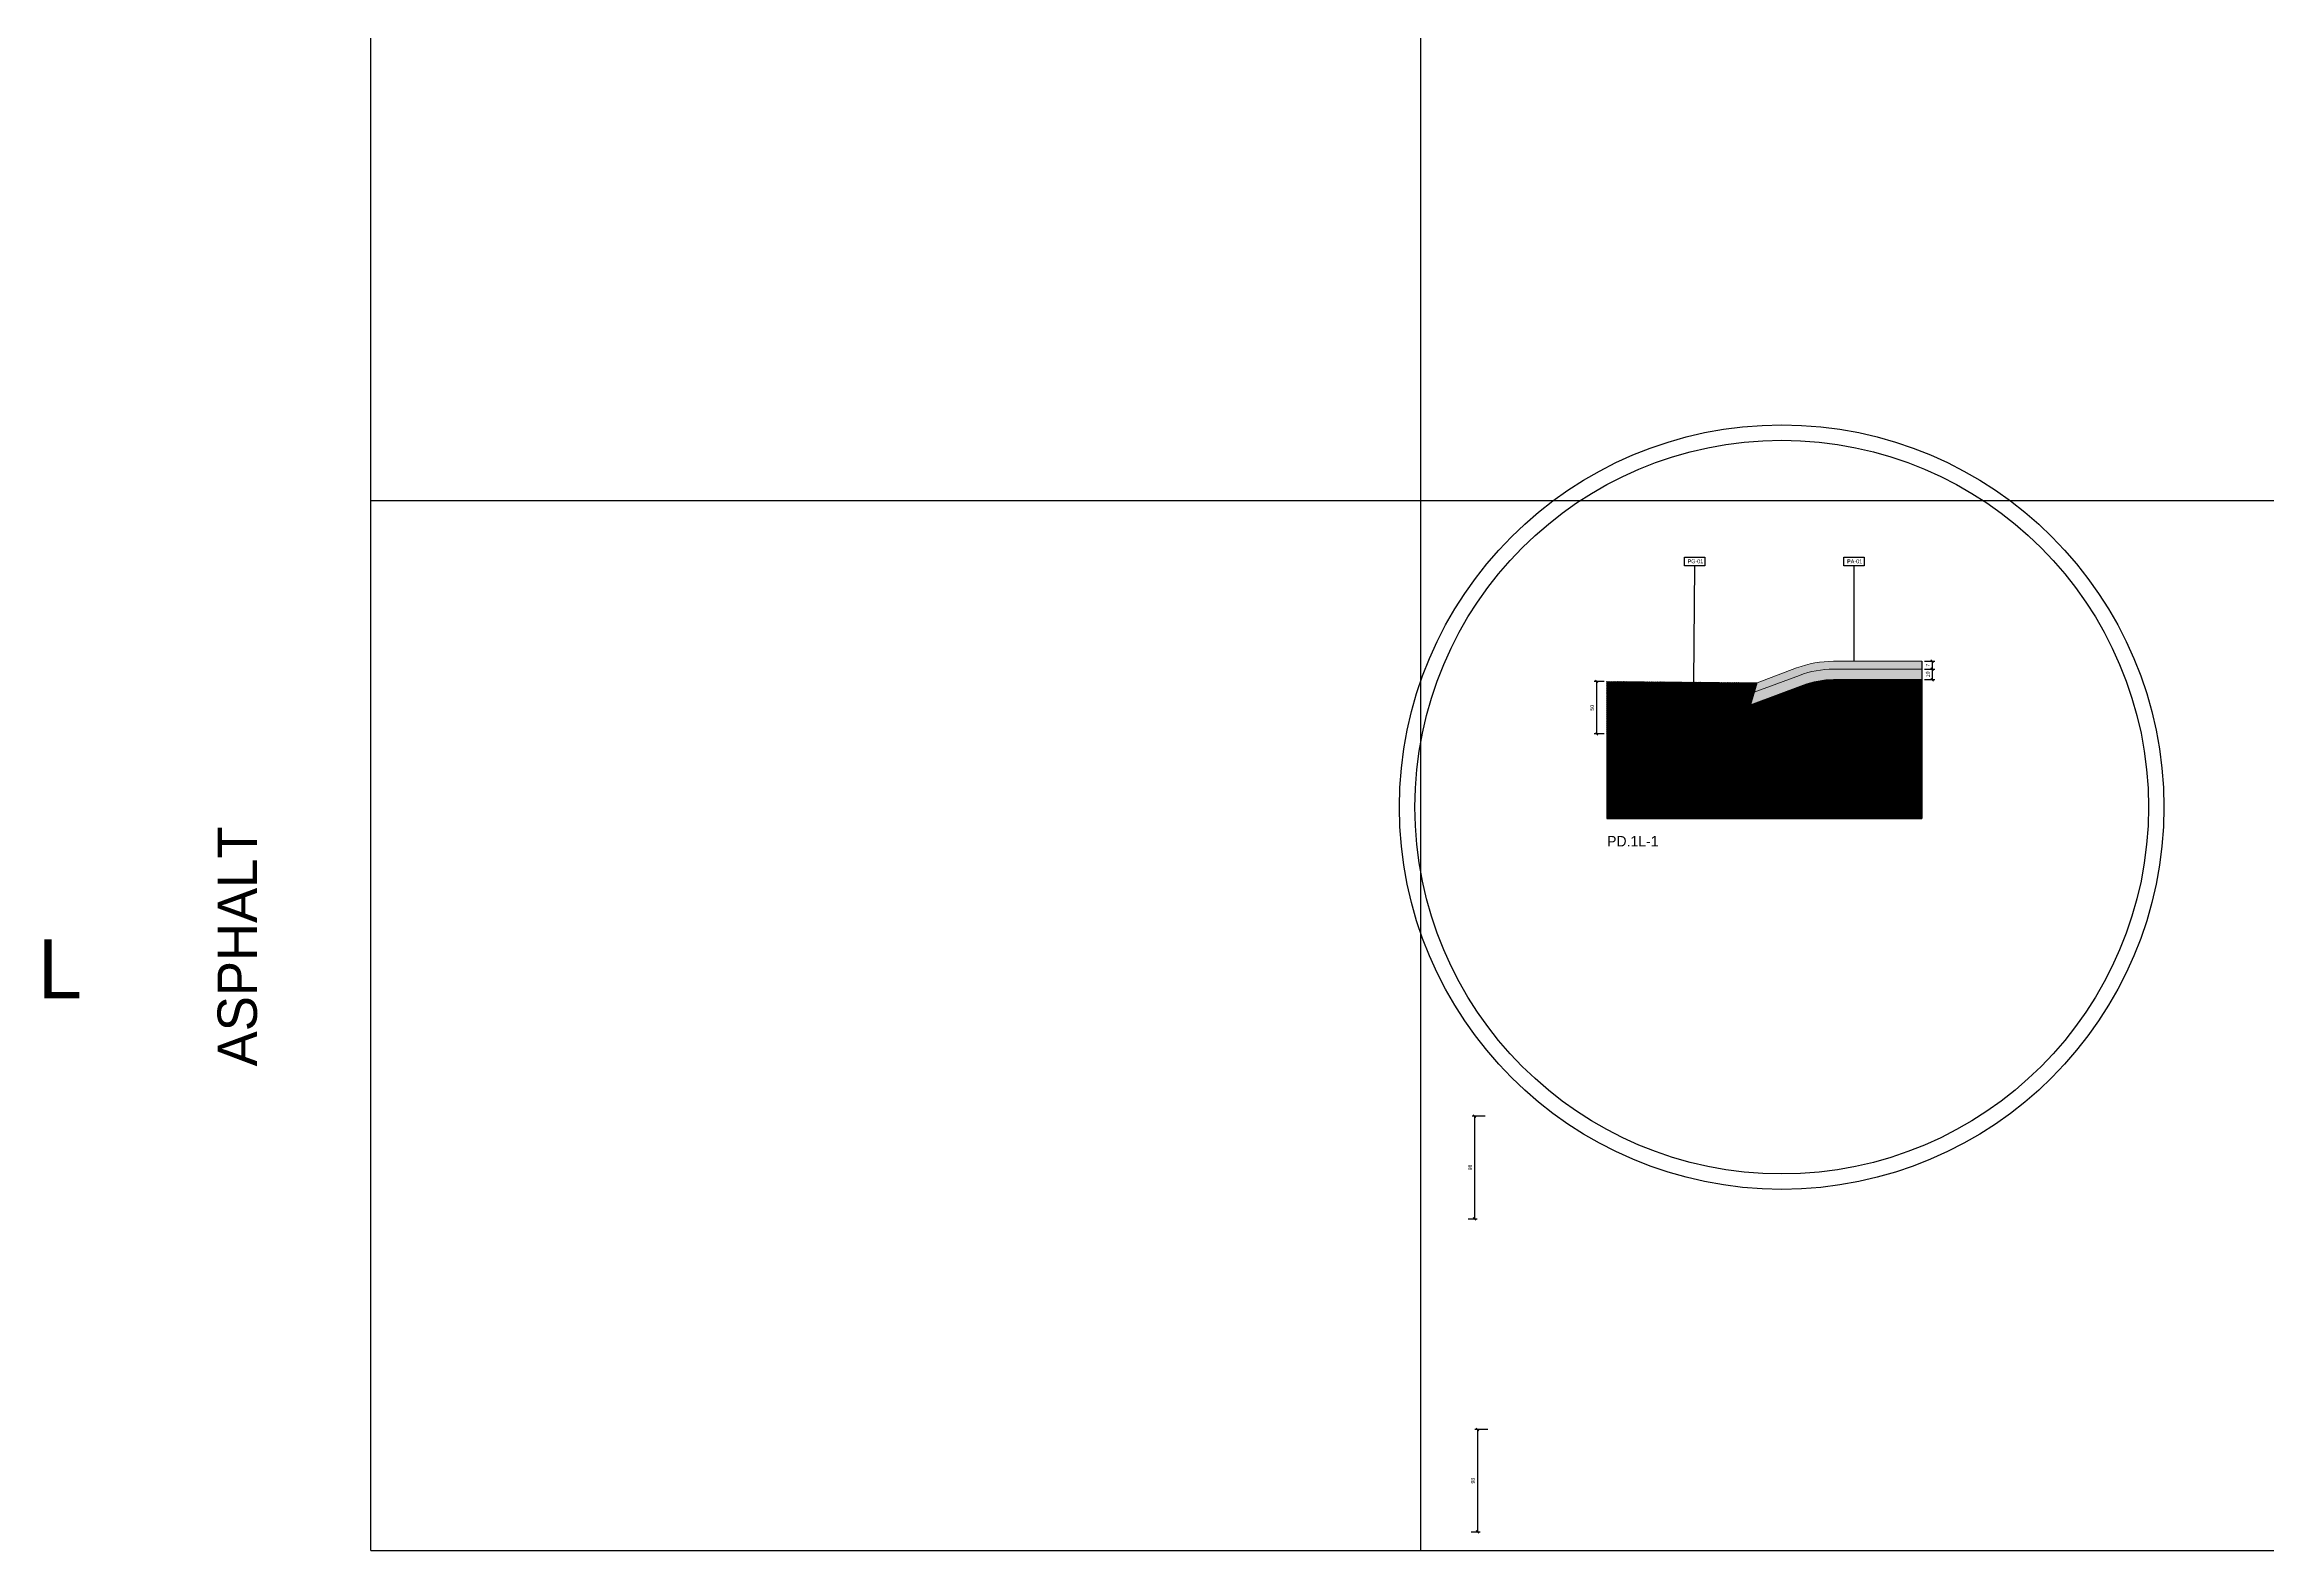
# Model space of a CAD drawing. Header units: metres. Extents: x -325 to 301, y -147 to 149.
# Drawn here: x 9.13 to 30.3, y 3.46 to 17.8 of the extents above; entities that cross this region are included whole.
import ezdxf

# ---------------------------------------------------------------- set-up
doc = ezdxf.new("R2010")
doc.units = ezdxf.units.M
doc.layers.get('Defpoints').update_dxf_attribs({"lineweight": 13})
doc.layers.add('-aux', color=50, linetype='Continuous', plot=False)
doc.layers.add('-AUX-TWQ', color=1, linetype='Continuous', plot=False)
doc.layers.add('0-TX-1_25', color=7, linetype='Continuous', true_color=0x3f4f7f)
for name, color, linetype, lineweight in [('1-CM', 7, 'Continuous', 0), ('3-TR Seleccionat', 44, 'Continuous', 0), ('3_TR_paviment gris', 252, 'Continuous', 5)]:
    doc.layers.add(name, color=color, linetype=linetype, lineweight=lineweight)
for name, color, linetype in [('1-SECCIÓ', 1, 'Continuous'), ('A-KEYPLAN_HATCH', 7, 'Continuous'), ('A_TEXT_2', 7, 'Continuous'), ('EIT_0 Llegenda', 7, 'Continuous'), ('EIT_3 TR terra vegetal', 45, 'Continuous')]:
    doc.layers.add(name, color=color, linetype=linetype)
doc.layers.add('3-TR tot_u', color=7, linetype='Continuous', lineweight=5, true_color=0x787878)
doc.layers.add('_aux', color=2, linetype='Continuous', lineweight=30, plot=False)
doc.styles.add('Arial_4', font='arial.ttf', dxfattribs={"height": 1.8})
doc.styles.get("Standard").update_dxf_attribs({"font": 'arial.ttf'})
doc.styles.add('x-llegenda materials$0$ENGRAVERS', font='TT0586M.TTF')
doc.dimstyles.new('ISO-25', dxfattribs={"dimtxt": 0.1, "dimasz": 0.1, "dimexe": 0.1, "dimexo": 0.1, "dimgap": 0.1, "dimtad": 1, "dimdec": 0, "dimlfac": 100, "dimzin": 9, "dimtxsty": 'Standard', "dimblk": 'OBLIQUE', "dimcen": 0.1, "dimadec": 0, "dimazin": 0, "dimtfac": 1, "dimtdec": 0, "dimtmove": 0, "dimatfit": 3, "dimldrblk": 'OBLIQUE', "dimfxl": 1, "dimarcsym": 0})

# ---------------------------------------------------------------- blocks, each defined once
blk = doc.blocks.new('hatch keyplan 2')
at = {"layer": 'A-KEYPLAN_HATCH'}
blk.add_lwpolyline([(0, 0.005476596624248486), (0.012874798693294, 0.005476596623793739), (0.012874798693294, -2.273736754432321e-13), (0, 0)], close=True, dxfattribs=at)
blk = doc.blocks.new('hatch keyplan')
at = {"layer": 'A-KEYPLAN_HATCH'}
blk.add_blockref('hatch keyplan 2', (1.430579833341536, 0.8521467901477053), dxfattribs=at)
blk = doc.blocks.new('B-A01')
at = {"layer": 'A-KEYPLAN_HATCH'}
blk.add_blockref('hatch keyplan', (-1.430579833438594, -0.8521467901477053), dxfattribs=at)
at = {"layer": 'A_TEXT_2', "insert": (-0.0007977309449529457, 0.00398819016296148), "char_height": 0.0025, "attachment_point": 1}
blk.add_mtext_dynamic_manual_height_columns('\\pi0.00288;{\\fArial|b1|i0|c0|p34;P}A-01', width=0.01456192034901793, gutter_width=0.015, heights=[0], dxfattribs=at)
blk = doc.blocks.new('PG01')
at = {"layer": 'A-KEYPLAN_HATCH'}
blk.add_blockref('hatch keyplan', (-1.429579833357655, -0.8521467901535917), dxfattribs=at)
at = {"layer": 'A-KEYPLAN_HATCH', "insert": (0.0002088285972341453, 0.004018987597631085), "char_height": 0.002458832335329341, "attachment_point": 1, "line_spacing_factor": 0.9385317878468563, "style": 'Arial_4'}
blk.add_mtext_dynamic_manual_height_columns('\\pi0.00276;{\\fArial|b1|i0|c0|p34;P}G-01', width=0.01456192034901793, gutter_width=0.015, heights=[0], dxfattribs=at)
blk = doc.blocks.new('_Oblique')
at = {"color": 0, "lineweight": -2}
blk.add_line((-0.499999999995058, -0.4999999998130015), (0.500000000028669, 0.500000000163238), dxfattribs=at)
blk = doc.blocks.new('*D695')
at = {"layer": '0-TX-1_25', "color": 0, "lineweight": -2, "transparency": 16777216}
for p, q in [((27.03095446219157, 11.92572986699244), (27.13005091884532, 11.92572986699244)), ((27.10505091884533, 11.92572986699244), (27.10505091884533, 11.85072986715003)), ((27.03095446219157, 11.85072986715003), (27.13005091884532, 11.85072986715003))]:
    blk.add_line(p, q, dxfattribs=at)
at = {"layer": 'Defpoints', "color": 0, "transparency": 16777216}
for p in [(27.00595446219157, 11.92572986699244), (27.00595446219157, 11.85072986715003), (27.10505091884533, 11.85072986715003)]:
    blk.add_point(p, dxfattribs=at)
at = {"layer": '0-TX-1_25', "color": 0, "lineweight": -2, "transparency": 16777216, "xscale": 0.025, "yscale": 0.025, "zscale": 0.025}
for p, rotation in [((27.10505091884533, 11.92572986699244), 90), ((27.10505091884533, 11.85072986715003), 270)]:
    blk.add_blockref('_Oblique', p, dxfattribs=dict(at, rotation=rotation))
at = {"layer": '0-TX-1_25', "color": 0, "transparency": 16777216, "insert": (27.06255091884532, 11.88822986707122), "char_height": 0.035, "attachment_point": 5, "rotation": 90}
blk.add_mtext('7', dxfattribs=at)
blk = doc.blocks.new('*D696')
at = {"layer": '0-TX-1_25', "color": 0, "lineweight": -2, "transparency": 16777216}
for p, q in [((27.03095446219157, 11.85072986715003), (27.13005091884535, 11.85072986715003)), ((27.03095446219157, 11.75072986705396), (27.13005091884535, 11.75072986705396)), ((27.10505091884535, 11.85072986715003), (27.10505091884535, 11.75072986705396))]:
    blk.add_line(p, q, dxfattribs=at)
at = {"layer": 'Defpoints', "color": 0, "transparency": 16777216}
for p in [(27.00595446219157, 11.85072986715003), (27.00595446219157, 11.75072986705396), (27.10505091884535, 11.75072986705396)]:
    blk.add_point(p, dxfattribs=at)
at = {"layer": '0-TX-1_25', "color": 0, "lineweight": -2, "transparency": 16777216, "xscale": 0.025, "yscale": 0.025, "zscale": 0.025}
for p, rotation in [((27.10505091884535, 11.85072986715003), 90), ((27.10505091884535, 11.75072986705396), 270)]:
    blk.add_blockref('_Oblique', p, dxfattribs=dict(at, rotation=rotation))
at = {"layer": '0-TX-1_25', "color": 0, "transparency": 16777216, "insert": (27.06218086427509, 11.80072986710198), "char_height": 0.035, "attachment_point": 5, "rotation": 90}
blk.add_mtext('10', dxfattribs=at)
blk = doc.blocks.new('*D697')
at = {"layer": '0-TX-1_25', "color": 0, "lineweight": -2, "transparency": 16777216}
for p, q in [((23.98095446219157, 11.7331001841185), (23.88430048485184, 11.7331001841185)), ((23.90930048485184, 11.7331001841185), (23.90930048485184, 11.23318225987417)), ((23.98095446219157, 11.23318225987417), (23.88430048485184, 11.23318225987417))]:
    blk.add_line(p, q, dxfattribs=at)
at = {"layer": 'Defpoints', "color": 0, "transparency": 16777216}
for p in [(24.00595446219157, 11.7331001841185), (23.90930048485184, 11.23318225987417), (24.00595446219157, 11.23318225987417)]:
    blk.add_point(p, dxfattribs=at)
at = {"layer": '0-TX-1_25', "color": 0, "lineweight": -2, "transparency": 16777216, "xscale": 0.025, "yscale": 0.025, "zscale": 0.025}
for p, rotation in [((23.90930048485184, 11.7331001841185), 90), ((23.90930048485184, 11.23318225987417), 270)]:
    blk.add_blockref('_Oblique', p, dxfattribs=dict(at, rotation=rotation))
at = {"layer": '0-TX-1_25', "color": 0, "transparency": 16777216, "insert": (23.86643043028158, 11.48314122199633), "char_height": 0.035, "attachment_point": 5, "rotation": 90}
blk.add_mtext('50', dxfattribs=at)
blk = doc.blocks.new('*D1319')
at = {"layer": '0-TX-1_25', "color": 0, "lineweight": -2, "transparency": 16777216}
for p, q in [((22.84720721957016, 7.591982458721614), (22.72220721959291, 7.591982458721614)), ((22.74720721959291, 7.591982458721614), (22.74720721959291, 6.616307753241379)), ((22.68589930648928, 6.616307753241379), (22.7722072195929, 6.616307753241379))]:
    blk.add_line(p, q, dxfattribs=at)
at = {"layer": 'Defpoints', "color": 0, "transparency": 16777216}
for p in [(113.1665397520485, 7.591982458721628, 0.001725424879535205), (22.66090231220354, 6.616307753241379, 0.001726125289113342), (22.74720721959291, 6.616307753241379)]:
    blk.add_point(p, dxfattribs=at)
at = {"layer": '0-TX-1_25', "color": 0, "lineweight": -2, "transparency": 16777216, "xscale": 0.025, "yscale": 0.025, "zscale": 0.025}
for p, rotation in [((22.74720721959291, 7.591982458721614), 90), ((22.74720721959291, 6.616307753241379), 270)]:
    blk.add_blockref('_Oblique', p, dxfattribs=dict(at, rotation=rotation))
at = {"layer": '0-TX-1_25', "color": 0, "transparency": 16777216, "insert": (22.70433716502264, 7.104145105981488), "char_height": 0.035, "attachment_point": 5, "rotation": 90}
blk.add_mtext('98', dxfattribs=at)
blk = doc.blocks.new('*D1323')
at = {"layer": '0-TX-1_25', "color": 0, "lineweight": -2, "transparency": 16777216}
for p, q in [((22.87441103937385, 4.609780438014094), (22.74941103939661, 4.609780438014094)), ((22.77441103939661, 4.609780438014094), (22.77441103939661, 3.63435390800884)), ((22.71310312629298, 3.63435390800884), (22.79941103939661, 3.63435390800884))]:
    blk.add_line(p, q, dxfattribs=at)
at = {"layer": 'Defpoints', "color": 0, "transparency": 16777216}
for p in [(113.1665397520485, 4.609780438014108, 0.001725424879535205), (22.68810613200724, 3.63435390800884, 0.001726125289113342), (22.77441103939661, 3.63435390800884)]:
    blk.add_point(p, dxfattribs=at)
at = {"layer": '0-TX-1_25', "color": 0, "lineweight": -2, "transparency": 16777216, "xscale": 0.025, "yscale": 0.025, "zscale": 0.025}
for p, rotation in [((22.77441103939661, 4.609780438014094), 90), ((22.77441103939661, 3.63435390800884), 270)]:
    blk.add_blockref('_Oblique', p, dxfattribs=dict(at, rotation=rotation))
at = {"layer": '0-TX-1_25', "color": 0, "transparency": 16777216, "insert": (22.73154098482635, 4.122067173011459), "char_height": 0.035, "attachment_point": 5, "rotation": 90}
blk.add_mtext('98', dxfattribs=at)

msp = doc.modelspace()

# ---------------------------------------------------------------- hatches: boundary and pattern name
at = {"layer": '3-TR Seleccionat'}
h = msp.add_hatch(dxfattribs=at)
h.set_pattern_fill('ANSI31', color=256, scale=0.002, angle=45, style=0)
h.set_pattern_definition([(90, (-441050.473270437, -650824.3943684661), (-0.00635, 1.301042606982605e-18), [])])
edge = h.paths.add_edge_path()
edge.add_line((25.29229679543862, 11.22183354021785), (25.37585634722284, 11.51096367921588))
edge.add_line((25.37585634722284, 11.51096367921588), (25.87515703879819, 11.69820143840303))
edge.add_arc((26.16483387783687, 10.9257298677487), 0.824999999117939, 89.99999999130961, 110.5560452224, ccw=False)
edge.add_line((26.164833877962, 11.75072986686664), (27.00595446219156, 11.75072986705395))
edge.add_line((27.00595446219156, 11.75072986705395), (27.00595446219156, 10.42863260100182))
edge.add_line((27.00595446219156, 10.42863260100182), (26.07007905862609, 10.42869493457897))
edge.add_line((26.07007905862609, 10.42869493457897), (24.00595446219156, 10.42883539494764))
edge.add_line((24.00595446219156, 10.42883539494764), (24.00595446219156, 11.23318225987416))
edge.add_line((24.00595446219156, 11.23318225987416), (25.29229679543862, 11.22183354021785))
at = {"layer": '3-TR tot_u', "extrusion": (4.311492129332487e-06, -1.12092920543925e-07, 0.9999999999906992)}
h = msp.add_hatch(dxfattribs=at)
h.set_pattern_fill('AR-CONC', color=256, scale=0.0002500000000000013, angle=89.0295007214426)
h.set_pattern_definition([(74.20941491437821, (2146071.140996515, -1847063.728698909), (0.04317455364771136, 0.01504292762009512), [0.004762500000000012, -0.05238750000000019]), (19.2094149143781, (2146071.140996515, -1847063.728698909), (-0.02762277389086511, 0.03995038694088061), [0.003810000000000022, -0.04191014604250017]), (124.6608596143782, (2146071.144594383, -1847063.727445336), (0.01555178044565002, 0.05499331273594482), [0.004047502200000023, -0.04452256115000018]), (70.39361491437813, (2146071.135788589, -1847063.71711584), (0.06611970075467392, 0.01820433757171449), [0.007143750000000051, -0.07858125000000046]), (120.8449725243782, (2146071.141298556, -1847063.715598807), (0.02876558535074078, 0.08075466998456671), [0.006071255785000045, -0.06678390204000034]), (15.39356608437811, (2146071.135788589, -1847063.71711584), (0.02876558535506262, 0.08075466998316884), [0.005714991767500018, -0.0628649329800003]), (45.20941491437824, (2146071.142882105, -1847063.717407645), (0.0450541272549489, -0.007774575056201443), [0.004762500000000021, -0.05238750000000036]), (350.2094149143783, (2146071.142882105, -1847063.717407645), (-0.004790946371926945, 0.04833311940193132), [0.003810000000000023, -0.04191000000000018]), (95.66085991437805, (2146071.146636616, -1847063.718055526), (0.04026318070847777, 0.04055854452783837), [0.004047502200000026, -0.04452248440000021]), (61.70941491437812, (2146071.140996515, -1847063.728698909), (-0.007964190422865952, 0.01959630195249441), [0, -0.0414020000000002, 0, -0.0425450000000002, 0, -0.0420687500000002]), (31.70941491437801, (2146071.140996515, -1847063.728698909), (0.004965429213679006, 0.02969272540587941), [0, -0.02425700000000019, 0, -0.04044950000000019, 0, -0.0160337500000001]), (351.709414914378, (2146071.128081392, -1847063.734505747), (0.03150374430098778, 0.01259427827856738), [0, -0.01587500000000009, 0, -0.04953000000000037, 0, -0.06572250000000035]), (341.709414914378, (2146071.122289857, -1847063.73710971), (0.03116872783058502, 0.02098351631508485), [0, -0.0206375000000001, 0, -0.03289300000000019, 0, -0.04667250000000019])])
edge = h.paths.add_edge_path()
edge.add_line((27.00595446194058, 11.85072987890752), (26.16483385901594, 11.85072987955493))
edge.add_arc((26.16483389042186, 10.92572971946376), 0.9250001600911785, 90.00000194532566, 110.5560434968883)
edge.add_line((25.84004467678174, 11.79183436837851), (25.41047357554092, 11.63074520778804))
edge.add_line((25.41047357554092, 11.63074520778804), (25.3758563284582, 11.51096369239836))
edge.add_line((25.3758563284582, 11.51096369239836), (25.87515703138699, 11.6982014429771))
edge.add_arc((26.16483390997492, 10.92572967838171), 0.8250001945972889, 90.0000028658535, 110.55604306487439, ccw=False)
edge.add_line((26.16483386870958, 11.750729872979), (27.00595446194057, 11.75072987334057))
edge.add_line((27.00595446194057, 11.75072987334057), (27.00595446194058, 11.85072987890752))
at = {"layer": '3_TR_paviment gris', "extrusion": (4.311492129332487e-06, -1.12092920543925e-07, 0.9999999999906992)}
h = msp.add_hatch(dxfattribs=at)
h.set_pattern_fill('DOTS', color=256, scale=0.005000000000000023, angle=357.1801619831774, style=0)
h.set_pattern_definition([(357.1801619831772, (-54.42938801857807, -8.510403143590903), (0.004354434506962215, 0.007732643981011789), [0, -0.007937500000000049])])
edge = h.paths.add_edge_path()
edge.add_line((27.00595446194056, 11.92572988222812), (26.16483386026656, 11.92572987857858))
edge.add_arc((26.16483388533587, 10.92572977245637), 1.000000106122211, 90.00000143636521, 110.556044341924)
edge.add_line((25.81371042082822, 11.86205905476926), (25.43643651840573, 11.72058133882655))
edge.add_line((25.43643651840573, 11.72058133882655), (25.41047358252521, 11.63074520298016))
edge.add_line((25.41047358252521, 11.63074520298016), (25.84004468308027, 11.79183436429107))
edge.add_arc((26.16483389819264, 10.92572968472795), 0.9250001893050832, 90.00000191931798, 110.5560429157018, ccw=False)
edge.add_line((26.1648338672066, 11.85072987403304), (27.00595446194058, 11.850729867163))
edge.add_line((27.00595446194058, 11.850729867163), (27.00595446194056, 11.92572988222812))
at = {"layer": 'EIT_3 TR terra vegetal', "extrusion": (4.305349838789208e-06, 2.559141549417768e-07, 0.9999999999906992)}
h = msp.add_hatch(dxfattribs=at)
h.set_pattern_fill('_USER', color=256, scale=0.01000000000000003, angle=124.2396522271885, style=0, double=1, pattern_type=0)
h.set_pattern_definition([(59.79719778123378, (82.16058106846535, 32.62303930202011), (-0.008642501992487544, 0.005030622159320809), []), (149.7971977812337, (82.16058106846535, 32.62303930202011), (-0.0050306221593208, -0.008642501992487544), [])])
h.paths.add_polyline_path([(24.00595446196908, 11.73315174563986), (24.00595446196908, 11.23063532807153), (24.73173293347904, 11.2238687941789), (25.29212329701603, 11.2212332158693), (25.43643441608625, 11.72057402118032)])

# ---------------------------------------------------------------- linework, layer by layer
at = {"layer": '-aux'}
for points in [[(12.23447743480324, 3.456691224966903), (12.23447743480324, 133.4566912249669)], [(22.23447743480324, 3.456691224966903), (22.23447743480324, 133.4566912249669)], [(12.23447743480324, 13.4566912249669), (142.2344774348032, 13.4566912249669)], [(12.23447743480324, 3.456691224966903), (142.2344774348032, 3.456691224966903)]]:
    msp.add_lwpolyline(points, dxfattribs=at)
at = {"layer": '-AUX-TWQ'}
for radius in [3.640290444077942, 3.493170592201409]:
    msp.add_circle((25.6714923122654, 10.53673086944409), radius, dxfattribs=at)
at = {"layer": '0-TX-1_25'}
for points in [[(24.8425707659543, 12.83587552268909), (24.83277810012319, 11.72590708997978)], [(26.35904524994326, 12.83587552268568), (26.35904525010868, 11.92572986687486)]]:
    msp.add_lwpolyline(points, dxfattribs=at)
at = {"layer": '1-CM'}
for points in [[(25.43643653107424, 11.72058133015074), (25.81371043632803, 11.86205904446357, -0.08993396309147406), (26.1648338776583, 11.92572986683956), (27.00595446219156, 11.92572986699243)], [(25.37585634722284, 11.51096367921588), (25.87515703879819, 11.69820143840303, -0.08993396321389638), (26.164833877962, 11.75072986686664), (27.00595446219156, 11.75072986705395)], [(25.41047359509256, 11.63074519409474), (25.84004469449142, 11.79183435622582, -0.08993396314016926), (26.16483387756351, 11.85072986699715), (27.00595446219156, 11.85072986715002)]]:
    msp.add_lwpolyline(points, format="xyb", dxfattribs=at)
for points in [[(24.00595446219156, 11.73320171868176), (25.43643653107424, 11.72058133015074)], [(25.29229679543862, 11.22183354021785), (25.43643653107424, 11.72058133015074)], [(24.00595446219156, 11.23318225987416), (25.29229679543862, 11.22183354021785)]]:
    msp.add_lwpolyline(points, dxfattribs=at)
at = {"layer": '1-SECCIÓ'}
for p, q in [((27.00595446219156, 11.92572986699243), (27.00595446219156, 10.42863260100182)), ((24.00595446219156, 11.73310018411849), (24.00595446219156, 10.42863260100182))]:
    msp.add_line(p, q, dxfattribs=at)
at = {"layer": '_aux'}
msp.add_lwpolyline([(24.00595446219156, 10.42863260100182), (27.00595446219156, 10.42863260100182)], dxfattribs=at)

# ---------------------------------------------------------------- block references
at = {"layer": '0-TX-1_25', "xscale": 15, "yscale": 15, "zscale": 15}
msp.add_blockref('B-A01', (26.26248426119941, 12.83587552268738), dxfattribs=at)
at = {"layer": 'A-KEYPLAN_HATCH', "xscale": 14.99999999999007, "yscale": 14.99999999999007, "zscale": 14.99999999999007}
msp.add_blockref('PG01', (24.73100977599645, 12.83587552277909), dxfattribs=at)

# ---------------------------------------------------------------- texts
at = {"layer": '-aux', "insert": (24.00839708649475, 10.26183704850094, 0.001726123869188852), "char_height": 0.1, "width": 19.21009939306024, "attachment_point": 1, "style": 'x-llegenda materials$0$ENGRAVERS'}
msp.add_mtext('PD.1L-1', dxfattribs=at)
at = {"layer": 'EIT_0 Llegenda', "insert": (10.77556969590916, 10.35303979469984), "char_height": 0.3749999999999999, "width": 19.21009939306024, "attachment_point": 3, "rotation": 90, "style": 'x-llegenda materials$0$ENGRAVERS'}
msp.add_mtext('ASPHALT', dxfattribs=at)
at = {"layer": 'EIT_0 Llegenda', "insert": (9.065295930533011, 9.277397393335718), "char_height": 0.5624999999999999, "width": 28.81514908959036, "attachment_point": 1, "style": 'x-llegenda materials$0$ENGRAVERS'}
msp.add_mtext('L', dxfattribs=at)

# ---------------------------------------------------------------- dimensions: what is measured, and where the dimension line sits
at = {"layer": '0-TX-1_25'}
for base, p1, p2, picture, middle in [((27.10505091884533, 11.85072986715003), (27.00595446219156, 11.92572986699243), (27.00595446219156, 11.85072986715002), '*D695', (27.06255091884532, 11.88822986707122)), ((27.10505091884535, 11.75072986705396), (27.00595446219156, 11.85072986715002), (27.00595446219156, 11.75072986705395), '*D696', (27.06218086427509, 11.80072986710198)), ((23.90930048485184, 11.23318225987417), (24.00595446219156, 11.73310018411849), (24.00595446219156, 11.23318225987416), '*D697', (23.86643043028158, 11.48314122199633)), ((22.74720721959291, 6.616307753241379), (113.1665397520485, 7.591982458721625, 0.001725424879535205), (22.66090231220353, 6.616307753241376, 0.001726125289113342), '*D1319', (22.70433716502264, 7.104145105981488)), ((22.77441103939661, 3.63435390800884), (113.1665397520485, 4.609780438014107, 0.001725424879535205), (22.68810613200723, 3.634353908008838, 0.001726125289113342), '*D1323', (22.73154098482635, 4.122067173011459))]:
    dim = msp.add_linear_dim(base=base, p1=p1, p2=p2, angle=90, dimstyle='ISO-25', override={"dimtxt": 0.035, "dimasz": 0.025, "dimexe": 0.025, "dimexo": 0.025, "dimgap": 0.025, "dimblk1": 'Oblique', "dimblk2": 'Oblique', "dimsah": 1, "dimfxl": 0.1, "dimfxlon": 1, "dimarcsym": 1}, dxfattribs=at)
    dim.commit()
    dim.dimension.update_dxf_attribs({"geometry": picture, "text_midpoint": middle})

doc.saveas('drawing.dxf')
